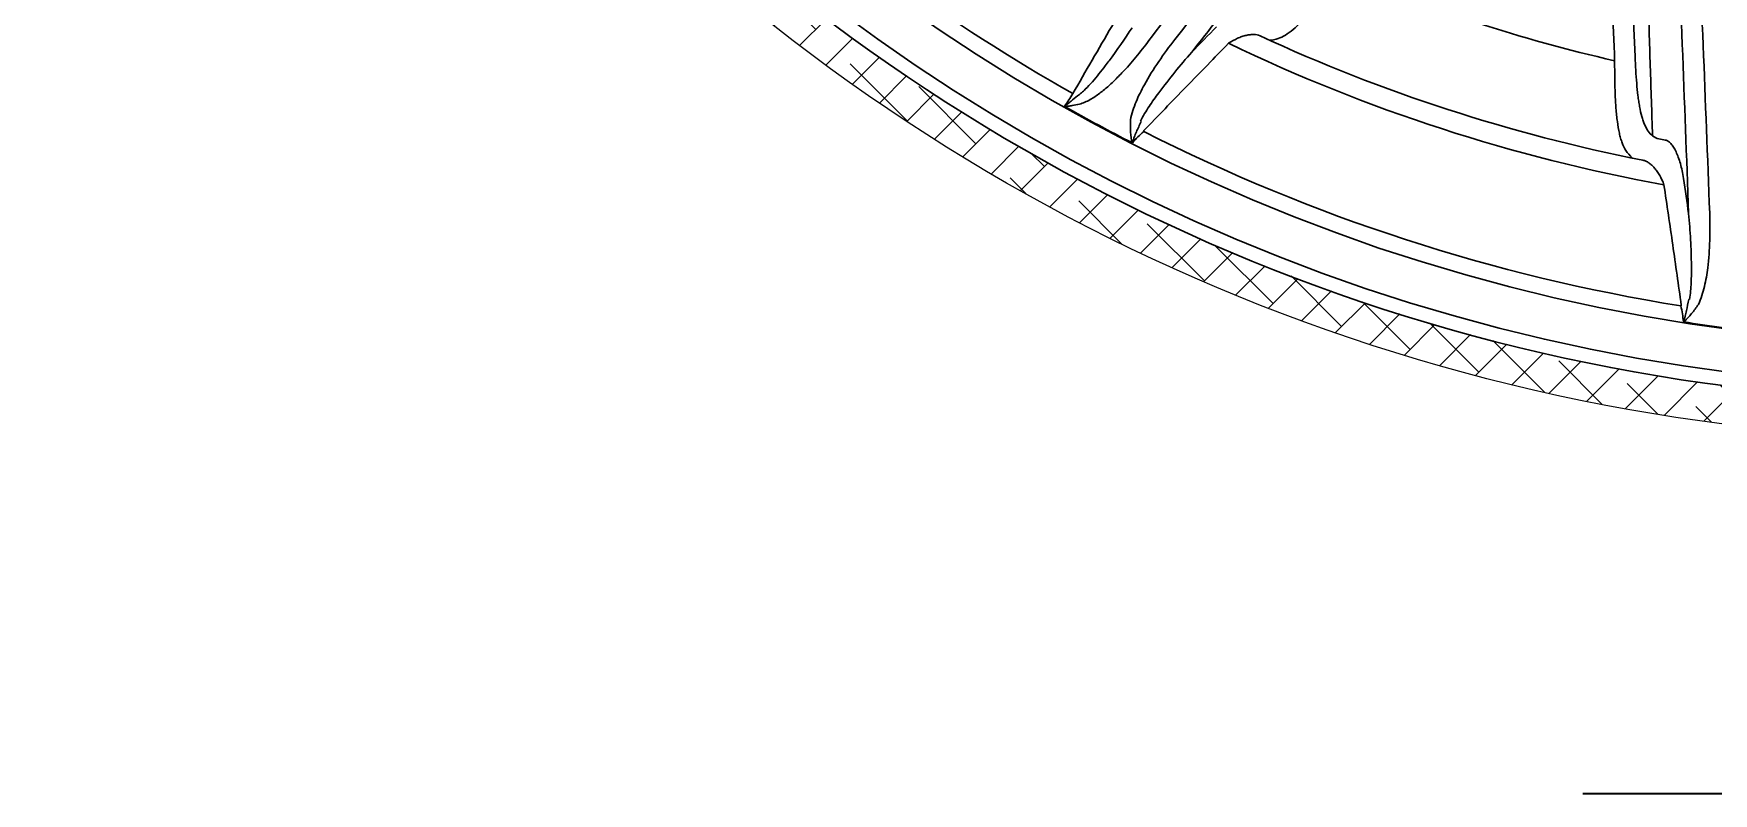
# Model space of a CAD drawing. Header units: inches. Extents: x 975 to 1816, y 133 to 420.
# Drawn here: x 1494.7 to 1546.6, y 205.5 to 229 of the extents above; entities that cross this region are included whole.
import ezdxf

# ---------------------------------------------------------------- set-up
doc = ezdxf.new("R2010")
doc.units = ezdxf.units.IN
doc.header["$MEASUREMENT"] = 0
doc.layers.get('0').update_dxf_attribs({"lineweight": 30})
doc.layers.add('FORMAT', color=7, linetype='Continuous')

msp = doc.modelspace()

# ---------------------------------------------------------------- hatches: boundary and pattern name
at = {"layer": 'FORMAT'}
h = msp.add_hatch(dxfattribs=at)
h.set_pattern_fill('ANSI38', color=3, scale=8)
h.paths.add_polyline_path([(1554.596, 336.264, 0.414214), (1494.668, 276.336, 0.414214), (1554.596, 216.408), (1554.596, 217.588, -0.414214), (1495.758, 276.426, -0.414214), (1554.596, 335.264)])
h.paths.add_polyline_path([(1554.596, 336.264), (1554.596, 335.264, -0.414214), (1613.434, 276.426, -0.414214), (1554.596, 217.588), (1554.596, 216.408, 0.414214), (1614.524, 276.336, 0.414214)])
h.paths.add_polyline_path([(1560.855, 334.334), (1566.535, 333.435), (1567.473, 339.362), (1561.793, 340.261)], flags=9)

# ---------------------------------------------------------------- linework, layer by layer
at = {"color": 7, "linetype": 'Continuous', "lineweight": 35}
msp.add_line((1542.596, 205.466), (1554.596, 205.466), dxfattribs=at)
for radius in [58.838, 58.403, 57.085]:
    msp.add_circle((1554.596, 276.426), radius)
for radius, start, end in [(56.593, 227.3947, 240.6055), (49.533, 246.8532, 257.1468), (52.986, 244.3216, 259.6784), (52.362, 245.1691, 258.8309), (57.068, 240.5798, 242.9555), (56.593, 243.1187, 260.8813), (57.068, 261.0445, 263.4168)]:
    msp.add_arc((1554.596, 276.426), radius, start, end)
for points, knots in [([(1529.974, 228.792), (1531.047, 230.159), (1532.12, 231.521), (1534.266, 234.236), (1535.336, 235.586), (1536.405, 236.927)], [0, 0, 0, 0, 0.5, 0.5, 1, 1, 1, 1]), ([(1536.951, 236.594), (1535.878, 235.242), (1534.803, 233.882), (1532.649, 231.146), (1531.571, 229.774), (1530.493, 228.398)], [0, 0, 0, 0, 0.5, 0.5, 1, 1, 1, 1]), ([(1544.465, 234.411), (1544.514, 232.986), (1544.562, 231.556), (1544.633, 229.406), (1544.656, 228.688), (1544.702, 227.251), (1544.725, 226.532), (1544.748, 225.813)], [0, 0, 0, 0, 0.5, 0.5, 0.75, 0.75, 1, 1, 1, 1]), ([(1545.865, 223.403), (1545.802, 225.15), (1545.737, 226.894), (1545.602, 230.373), (1545.531, 232.105), (1545.458, 233.83)], [0, 0, 0, 0, 0.5, 0.5, 1, 1, 1, 1]), ([(1546.096, 233.778), (1546.172, 232.065), (1546.245, 230.344), (1546.385, 226.886), (1546.452, 225.153), (1546.517, 223.417)], [0, 0, 0, 0, 0.5, 0.5, 1, 1, 1, 1]), ([(1535.125, 230.88), (1535.021, 230.737), (1534.919, 230.597), (1534.717, 230.328), (1534.617, 230.198), (1534.469, 230.01), (1534.42, 229.948), (1534.323, 229.829), (1534.275, 229.772), (1534.134, 229.605), (1534.043, 229.503), (1533.909, 229.362), (1533.865, 229.317), (1533.777, 229.232), (1533.734, 229.192), (1533.608, 229.08), (1533.527, 229.016), (1533.371, 228.912), (1533.295, 228.87), (1533.15, 228.81), (1533.081, 228.793), (1532.907, 228.767)], [0, 0, 0, 0, 0.125, 0.125, 0.25, 0.25, 0.3125, 0.3125, 0.375, 0.375, 0.5, 0.5, 0.5625, 0.5625, 0.625, 0.625, 0.75, 0.75, 0.875, 0.875, 1, 1, 1, 1]), ([(1529.172, 228.759), (1529.042, 228.584), (1528.908, 228.413), (1528.63, 228.079), (1528.486, 227.916), (1528.335, 227.758)], [0, 0, 0, 0, 0.5, 0.5, 1, 1, 1, 1]), ([(1531.636, 228.673), (1531.196, 228.225), (1530.758, 227.777), (1529.885, 226.877), (1529.45, 226.425), (1529.014, 225.975)], [0, 0, 0, 0, 0.5, 0.5, 1, 1, 1, 1]), ([(1529.03, 227.39), (1529.166, 227.637), (1529.316, 227.877), (1529.632, 228.343), (1529.799, 228.57), (1529.974, 228.792)], [0, 0, 0, 0, 0.5, 0.5, 1, 1, 1, 1]), ([(1532.607, 228.905), (1532.552, 228.93), (1532.487, 228.943), (1532.378, 228.946), (1532.339, 228.944), (1532.26, 228.935), (1532.219, 228.928), (1532.134, 228.908), (1532.091, 228.896), (1532.002, 228.865), (1531.957, 228.848), (1531.821, 228.787), (1531.728, 228.735), (1531.636, 228.673)], [0, 0, 0, 0, 0.25, 0.25, 0.375, 0.375, 0.5, 0.5, 0.625, 0.625, 0.75, 0.75, 1, 1, 1, 1]), ([(1530.493, 228.398), (1530.316, 228.195), (1530.141, 227.99), (1529.801, 227.572), (1529.635, 227.36), (1529.475, 227.144)], [0, 0, 0, 0, 0.5, 0.5, 1, 1, 1, 1]), ([(1544.133, 225.12), (1543.954, 225.287), (1543.873, 225.418), (1543.791, 225.64), (1543.776, 225.687), (1543.748, 225.787), (1543.734, 225.84), (1543.698, 226.004), (1543.677, 226.123), (1543.652, 226.315), (1543.644, 226.381), (1543.63, 226.519), (1543.624, 226.59), (1543.607, 226.809), (1543.599, 226.961), (1543.587, 227.277), (1543.583, 227.441), (1543.579, 227.697), (1543.578, 227.783), (1543.577, 227.957), (1543.577, 228.045), (1543.577, 228.134)], [0, 0, 0, 0, 0.25, 0.25, 0.3125, 0.3125, 0.375, 0.375, 0.5, 0.5, 0.5625, 0.5625, 0.625, 0.625, 0.75, 0.75, 0.875, 0.875, 0.9375, 0.9375, 1, 1, 1, 1]), ([(1544.21, 228.264), (1544.216, 228.12), (1544.223, 227.978), (1544.239, 227.701), (1544.248, 227.566), (1544.27, 227.306), (1544.282, 227.18), (1544.305, 226.999), (1544.313, 226.939), (1544.33, 226.823), (1544.339, 226.768), (1544.369, 226.606), (1544.391, 226.505), (1544.43, 226.366), (1544.444, 226.321), (1544.473, 226.235), (1544.489, 226.194), (1544.572, 226.003), (1544.651, 225.889), (1544.748, 225.813)], [0, 0, 0, 0, 0.125, 0.125, 0.25, 0.25, 0.375, 0.375, 0.4375, 0.4375, 0.5, 0.5, 0.625, 0.625, 0.6875, 0.6875, 0.75, 0.75, 1, 1, 1, 1]), ([(1526.957, 227.046), (1527.002, 227.075), (1527.044, 227.108), (1527.124, 227.178), (1527.163, 227.214), (1527.277, 227.325), (1527.349, 227.404), (1527.56, 227.643), (1527.692, 227.81), (1527.821, 227.979)], [0, 0, 0, 0, 0.125, 0.125, 0.25, 0.25, 0.5, 0.5, 1, 1, 1, 1]), ([(1528.191, 227.611), (1528.106, 227.525), (1528.019, 227.441), (1527.84, 227.28), (1527.747, 227.203), (1527.555, 227.057), (1527.455, 226.989), (1527.298, 226.901), (1527.245, 226.874), (1527.135, 226.827), (1527.078, 226.807), (1527.018, 226.792)], [0, 0, 0, 0, 0.25, 0.25, 0.5, 0.5, 0.75, 0.75, 0.875, 0.875, 1, 1, 1, 1]), ([(1528.6, 226.304), (1528.616, 226.401), (1528.641, 226.496), (1528.701, 226.683), (1528.735, 226.774), (1528.848, 227.044), (1528.935, 227.218), (1529.03, 227.39)], [0, 0, 0, 0, 0.25, 0.25, 0.5, 0.5, 1, 1, 1, 1]), ([(1529.475, 227.144), (1529.371, 227.004), (1529.271, 226.863), (1529.128, 226.645), (1529.081, 226.572), (1528.992, 226.423), (1528.95, 226.347), (1528.912, 226.269)], [0, 0, 0, 0, 0.5, 0.5, 0.75, 0.75, 1, 1, 1, 1]), ([(1526.555, 226.727), (1526.556, 226.727), (1526.557, 226.727), (1526.56, 226.728), (1526.561, 226.729), (1526.565, 226.731), (1526.567, 226.732), (1526.574, 226.737), (1526.578, 226.74), (1526.591, 226.749), (1526.6, 226.756), (1526.626, 226.775), (1526.643, 226.788), (1526.694, 226.828), (1526.728, 226.855), (1526.827, 226.935), (1526.893, 226.99), (1526.957, 227.046)], [0, 0, 0, 0, 0.007812, 0.007812, 0.015625, 0.015625, 0.03125, 0.03125, 0.0625, 0.0625, 0.125, 0.125, 0.25, 0.25, 0.5, 0.5, 1, 1, 1, 1]), ([(1526.563, 226.717), (1526.561, 226.718), (1526.559, 226.719), (1526.558, 226.721), (1526.556, 226.723), (1526.556, 226.725), (1526.555, 226.727)], [0, 0, 0, 0, 0.00003455697, 0.00003455697, 0.00003455697, 0.0000682504, 0.0000682504, 0.0000682504, 0.0000682504]), ([(1527.018, 226.792), (1526.943, 226.774), (1526.868, 226.759), (1526.754, 226.739), (1526.716, 226.734), (1526.659, 226.726), (1526.64, 226.723), (1526.611, 226.72), (1526.602, 226.719), (1526.583, 226.717), (1526.573, 226.716), (1526.563, 226.717)], [0, 0, 0, 0, 0.5, 0.5, 0.75, 0.75, 0.875, 0.875, 0.9375, 0.9375, 1, 1, 1, 1]), ([(1528.648, 225.598), (1528.644, 225.604), (1528.643, 225.612), (1528.64, 225.626), (1528.638, 225.633), (1528.634, 225.655), (1528.632, 225.67), (1528.625, 225.714), (1528.621, 225.743), (1528.611, 225.831), (1528.605, 225.89), (1528.594, 226.067), (1528.594, 226.185), (1528.6, 226.304)], [0, 0, 0, 0, 0.03125, 0.03125, 0.0625, 0.0625, 0.125, 0.125, 0.25, 0.25, 0.5, 0.5, 1, 1, 1, 1]), ([(1528.929, 226.251), (1528.878, 226.146), (1528.83, 226.039), (1528.76, 225.875), (1528.738, 225.82), (1528.705, 225.737), (1528.694, 225.709), (1528.678, 225.667), (1528.673, 225.653), (1528.665, 225.632), (1528.663, 225.625), (1528.66, 225.614), (1528.659, 225.611), (1528.657, 225.605), (1528.657, 225.603), (1528.657, 225.6), (1528.657, 225.597), (1528.659, 225.597)], [0, 0, 0, 0, 0.5, 0.5, 0.75, 0.75, 0.875, 0.875, 0.9375, 0.9375, 0.96875, 0.96875, 0.984375, 0.984375, 0.992187, 0.992187, 1, 1, 1, 1]), ([(1528.912, 226.269), (1528.914, 226.268), (1528.917, 226.268), (1528.919, 226.266), (1528.921, 226.265), (1528.923, 226.263), (1528.924, 226.261), (1528.927, 226.258), (1528.928, 226.255), (1528.929, 226.251)], [0, 0, 0, 0, 0.0000422428, 0.0000422428, 0.0000422428, 0.000084418, 0.000084418, 0.000084418, 0.0001407012, 0.0001407012, 0.0001407012, 0.0001407012]), ([(1528.648, 225.598), (1528.649, 225.597), (1528.651, 225.596), (1528.653, 225.596), (1528.655, 225.596), (1528.657, 225.597), (1528.659, 225.597)], [0, 0, 0, 0, 0.0000252961, 0.0000252961, 0.0000252961, 0.00005828994, 0.00005828994, 0.00005828994, 0.00005828994]), ([(1529.008, 225.948), (1528.947, 225.894), (1528.888, 225.838), (1528.771, 225.721), (1528.714, 225.66), (1528.659, 225.597)], [0, 0, 0, 0, 0.5, 0.5, 1, 1, 1, 1]), ([(1529.014, 225.975), (1529.012, 225.968), (1529.011, 225.962), (1529.009, 225.955), (1529.009, 225.953), (1529.008, 225.95), (1529.008, 225.948)], [0, 0, 0, 0, 0.0001038946, 0.0001038946, 0.0001038946, 0.0001448338, 0.0001448338, 0.0001448338, 0.0001448338]), ([(1545.144, 225.681), (1545.173, 225.676), (1545.202, 225.664), (1545.26, 225.626), (1545.289, 225.601), (1545.344, 225.54), (1545.371, 225.503), (1545.425, 225.419), (1545.451, 225.371), (1545.501, 225.266), (1545.524, 225.209), (1545.569, 225.087), (1545.591, 225.02), (1545.649, 224.81), (1545.682, 224.659), (1545.706, 224.494)], [0, 0, 0, 0, 0.125, 0.125, 0.25, 0.25, 0.375, 0.375, 0.5, 0.5, 0.625, 0.625, 0.75, 0.75, 1, 1, 1, 1]), ([(1545.102, 224.298), (1545.065, 224.402), (1545.02, 224.497), (1544.945, 224.627), (1544.919, 224.668), (1544.866, 224.744), (1544.838, 224.78), (1544.781, 224.846), (1544.752, 224.876), (1544.693, 224.93), (1544.663, 224.954), (1544.604, 224.995), (1544.573, 225.012), (1544.513, 225.04), (1544.483, 225.05), (1544.453, 225.056)], [0, 0, 0, 0, 0.25, 0.25, 0.375, 0.375, 0.5, 0.5, 0.625, 0.625, 0.75, 0.75, 0.875, 0.875, 1, 1, 1, 1]), ([(1545.638, 220.573), (1545.55, 221.194), (1545.464, 221.815), (1545.286, 223.057), (1545.195, 223.677), (1545.102, 224.298)], [0, 0, 0, 0, 0.5, 0.5, 1, 1, 1, 1]), ([(1545.952, 221.79), (1545.95, 222.059), (1545.94, 222.328), (1545.91, 222.866), (1545.89, 223.135), (1545.865, 223.403)], [0, 0, 0, 0, 0.5, 0.5, 1, 1, 1, 1]), ([(1546.517, 223.417), (1546.528, 223.135), (1546.529, 222.853), (1546.511, 222.289), (1546.492, 222.008), (1546.457, 221.727)], [0, 0, 0, 0, 0.5, 0.5, 1, 1, 1, 1]), ([(1545.893, 220.751), (1545.908, 220.837), (1545.919, 220.923), (1545.934, 221.096), (1545.94, 221.183), (1545.952, 221.443), (1545.953, 221.616), (1545.952, 221.79)], [0, 0, 0, 0, 0.25, 0.25, 0.5, 0.5, 1, 1, 1, 1]), ([(1546.457, 221.727), (1546.432, 221.533), (1546.4, 221.341), (1546.333, 221.056), (1546.307, 220.962), (1546.245, 220.776), (1546.21, 220.684), (1546.166, 220.596)], [0, 0, 0, 0, 0.5, 0.5, 0.75, 0.75, 1, 1, 1, 1]), ([(1545.638, 220.573), (1545.635, 220.567), (1545.633, 220.561), (1545.63, 220.555), (1545.629, 220.553), (1545.628, 220.55), (1545.627, 220.548)], [0, 0, 0, 0, 0.0001038946, 0.0001038946, 0.0001038946, 0.0001448338, 0.0001448338, 0.0001448338, 0.0001448338]), ([(1545.703, 220.059), (1545.695, 220.143), (1545.685, 220.226), (1545.659, 220.389), (1545.644, 220.469), (1545.627, 220.548)], [0, 0, 0, 0, 0.5, 0.5, 1, 1, 1, 1]), ([(1545.703, 220.059), (1545.704, 220.058), (1545.706, 220.06), (1545.708, 220.063), (1545.709, 220.065), (1545.711, 220.07), (1545.712, 220.074), (1545.716, 220.084), (1545.718, 220.091), (1545.724, 220.113), (1545.728, 220.127), (1545.74, 220.171), (1545.748, 220.199), (1545.77, 220.286), (1545.784, 220.344), (1545.824, 220.517), (1545.848, 220.632), (1545.868, 220.747)], [0, 0, 0, 0, 0.007813, 0.007813, 0.015625, 0.015625, 0.03125, 0.03125, 0.0625, 0.0625, 0.125, 0.125, 0.25, 0.25, 0.5, 0.5, 1, 1, 1, 1]), ([(1546.166, 220.596), (1546.102, 220.497), (1546.031, 220.401), (1545.918, 220.265), (1545.879, 220.22), (1545.819, 220.155), (1545.798, 220.134), (1545.767, 220.102), (1545.757, 220.092), (1545.741, 220.076), (1545.735, 220.071), (1545.724, 220.062), (1545.719, 220.057), (1545.712, 220.053)], [0, 0, 0, 0, 0.5, 0.5, 0.75, 0.75, 0.875, 0.875, 0.9375, 0.9375, 0.96875, 0.96875, 1, 1, 1, 1]), ([(1545.868, 220.747), (1545.871, 220.749), (1545.873, 220.751), (1545.876, 220.752), (1545.879, 220.753), (1545.882, 220.753), (1545.885, 220.753), (1545.887, 220.753), (1545.89, 220.753), (1545.892, 220.752), (1545.892, 220.752), (1545.893, 220.751), (1545.893, 220.751)], [0, 0, 0, 0, 0.000045235, 0.000045235, 0.000045235, 0.0000912073, 0.0000912073, 0.0000912073, 0.0001333012, 0.0001333012, 0.0001333012, 0.0001415109, 0.0001415109, 0.0001415109, 0.0001415109]), ([(1545.712, 220.053), (1545.71, 220.054), (1545.709, 220.054), (1545.707, 220.055), (1545.705, 220.056), (1545.704, 220.058), (1545.703, 220.059)], [0, 0, 0, 0, 0.00002529611, 0.00002529611, 0.00002529611, 0.00005828994, 0.00005828994, 0.00005828994, 0.00005828994])]:
    msp.add_open_spline(points, degree=3, knots=knots)
for points in [[(1532.703, 233.516), (1531.527, 231.936), (1530.349, 230.349), (1529.172, 228.759)], [(1527.413, 228.154), (1527.82, 228.848), (1528.222, 229.545), (1528.619, 230.245)], [(1543.577, 228.134), (1543.551, 228.716), (1543.529, 229.297), (1543.511, 229.879)], [(1544.147, 230.006), (1544.164, 229.425), (1544.185, 228.845), (1544.21, 228.264)], [(1530.493, 228.398), (1530.749, 228.661), (1531.006, 228.924), (1531.263, 229.187)], [(1527.938, 228.134), (1528.187, 228.465), (1528.422, 228.806), (1528.649, 229.153)], [(1526.819, 227.118), (1527.017, 227.464), (1527.215, 227.809), (1527.413, 228.154)], [(1527.82, 227.98), (1527.86, 228.031), (1527.899, 228.083), (1527.938, 228.134)], [(1527.821, 227.979), (1527.821, 227.98), (1527.82, 227.98), (1527.82, 227.98)], [(1528.335, 227.758), (1528.288, 227.708), (1528.24, 227.659), (1528.191, 227.611)], [(1526.555, 226.727), (1526.653, 226.853), (1526.742, 226.985), (1526.819, 227.118)], [(1544.748, 225.813), (1544.814, 225.764), (1544.879, 225.733), (1544.945, 225.72)], [(1544.945, 225.72), (1545.011, 225.707), (1545.078, 225.694), (1545.144, 225.681)], [(1545.706, 224.494), (1545.76, 224.131), (1545.813, 223.767), (1545.865, 223.403)]]:
    msp.add_open_spline(points, degree=3)
at = {"layer": 'FORMAT'}
msp.add_circle((1554.596, 276.336), 59.928, dxfattribs=at)

doc.saveas('drawing.dxf')
